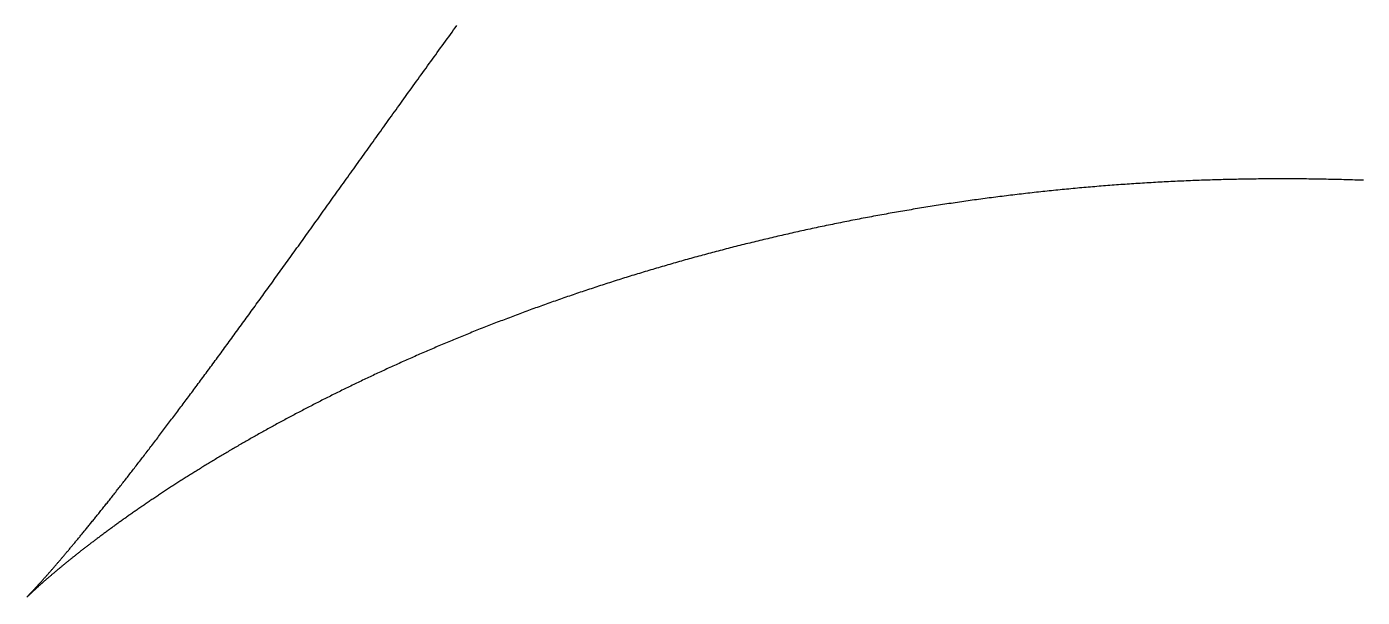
# Model space of a CAD drawing. Header units: metres. Extents: x 0 to 80, y 0 to 80.
# Drawn here: x 56.83 to 67.29, y 8.41 to 12.89 of the extents above; entities that cross this region are included whole.
import ezdxf

# ---------------------------------------------------------------- set-up
doc = ezdxf.new("R2010")
doc.units = ezdxf.units.M

msp = doc.modelspace()

# ---------------------------------------------------------------- linework, layer by layer
at = {"layer": 'ENGRAVE'}
msp.add_lwpolyline([(67.301581, 11.682163), (67.284444, 11.68277), (67.267305, 11.68336), (67.250164, 11.683934), (67.233022, 11.684491), (67.215878, 11.685031), (67.198732, 11.685555), (67.181584, 11.686062), (67.164435, 11.686553), (67.147285, 11.687027), (67.130133, 11.687484), (67.112979, 11.687925), (67.095825, 11.688349), (67.078669, 11.688757), (67.061511, 11.689148), (67.044353, 11.689522), (67.027193, 11.68988), (67.010032, 11.690221), (66.99287, 11.690546), (66.975708, 11.690853), (66.958544, 11.691145), (66.941379, 11.691419), (66.924214, 11.691677), (66.907048, 11.691919), (66.889881, 11.692143), (66.872713, 11.692351), (66.855545, 11.692543), (66.838376, 11.692718), (66.821206, 11.692876), (66.804036, 11.693017), (66.786866, 11.693142), (66.769695, 11.69325), (66.752524, 11.693342), (66.735353, 11.693417), (66.718182, 11.693475), (66.70101, 11.693517), (66.683838, 11.693542), (66.666667, 11.69355), (66.649495, 11.693542), (66.632323, 11.693517), (66.615152, 11.693475), (66.59798, 11.693417), (66.580809, 11.693342), (66.563638, 11.69325), (66.546467, 11.693142), (66.529297, 11.693017), (66.512127, 11.692876), (66.494958, 11.692718), (66.477789, 11.692543), (66.46062, 11.692351), (66.443453, 11.692143), (66.426286, 11.691919), (66.40912, 11.691677), (66.391954, 11.691419), (66.374789, 11.691145), (66.357626, 11.690853), (66.340463, 11.690546), (66.323301, 11.690221), (66.30614, 11.68988), (66.288981, 11.689522), (66.271822, 11.689148), (66.254665, 11.688757), (66.237509, 11.688349), (66.220354, 11.687925), (66.2032, 11.687484), (66.186048, 11.687027), (66.168898, 11.686553), (66.151749, 11.686062), (66.134601, 11.685555), (66.117456, 11.685031), (66.100312, 11.684491), (66.083169, 11.683934), (66.066028, 11.68336), (66.04889, 11.68277), (66.031753, 11.682163), (66.014618, 11.68154), (65.997485, 11.6809), (65.980354, 11.680244), (65.963225, 11.679571), (65.946098, 11.678882), (65.928974, 11.678176), (65.911851, 11.677453), (65.894731, 11.676714), (65.877614, 11.675959), (65.860498, 11.675187), (65.843386, 11.674398), (65.826275, 11.673593), (65.809168, 11.672772), (65.792062, 11.671934), (65.77496, 11.671079), (65.75786, 11.670208), (65.740763, 11.669321), (65.723669, 11.668417), (65.706578, 11.667497), (65.68949, 11.66656), (65.672404, 11.665607), (65.655322, 11.664637), (65.638243, 11.663651), (65.621166, 11.662648), (65.604094, 11.66163), (65.587024, 11.660594), (65.569957, 11.659543), (65.552894, 11.658475), (65.535835, 11.65739), (65.518778, 11.656289), (65.501726, 11.655172), (65.484676, 11.654039), (65.467631, 11.652889), (65.450589, 11.651723), (65.433551, 11.65054), (65.416516, 11.649342), (65.399486, 11.648127), (65.382459, 11.646895), (65.365436, 11.645648), (65.348417, 11.644384), (65.331402, 11.643104), (65.314391, 11.641807), (65.297384, 11.640494), (65.280382, 11.639166), (65.263384, 11.63782), (65.246389, 11.636459), (65.2294, 11.635082), (65.212414, 11.633688), (65.195433, 11.632278), (65.178457, 11.630852), (65.161485, 11.62941), (65.144518, 11.627952), (65.127555, 11.626477), (65.110597, 11.624987), (65.093644, 11.62348), (65.076695, 11.621957), (65.059752, 11.620418), (65.042813, 11.618863), (65.025879, 11.617292), (65.00895, 11.615705), (64.992027, 11.614102), (64.975108, 11.612483), (64.958194, 11.610848), (64.941286, 11.609197), (64.924383, 11.60753), (64.907485, 11.605847), (64.890593, 11.604148), (64.873706, 11.602433), (64.856825, 11.600703), (64.839949, 11.598956), (64.823078, 11.597193), (64.806214, 11.595415), (64.789354, 11.59362), (64.772501, 11.59181), (64.755653, 11.589984), (64.738812, 11.588142), (64.721976, 11.586285), (64.705146, 11.584411), (64.688322, 11.582522), (64.671503, 11.580617), (64.654692, 11.578696), (64.637886, 11.57676), (64.621086, 11.574807), (64.604293, 11.572839), (64.587506, 11.570856), (64.570725, 11.568856), (64.55395, 11.566842), (64.537182, 11.564811), (64.520421, 11.562765), (64.503666, 11.560703), (64.486918, 11.558626), (64.470176, 11.556533), (64.453441, 11.554424), (64.436713, 11.5523), (64.419991, 11.55016), (64.403277, 11.548005), (64.386569, 11.545835), (64.369868, 11.543649), (64.353174, 11.541447), (64.336487, 11.53923), (64.319808, 11.536998), (64.303135, 11.53475), (64.28647, 11.532487), (64.269812, 11.530209), (64.253161, 11.527915), (64.236518, 11.525606), (64.219882, 11.523281), (64.203253, 11.520942), (64.186632, 11.518587), (64.170019, 11.516216), (64.153413, 11.513831), (64.136814, 11.51143), (64.120224, 11.509014), (64.103641, 11.506583), (64.087066, 11.504137), (64.070499, 11.501676), (64.05394, 11.499199), (64.037389, 11.496708), (64.020845, 11.494201), (64.00431, 11.49168), (63.987783, 11.489143), (63.971264, 11.486591), (63.954754, 11.484025), (63.938251, 11.481443), (63.921757, 11.478847), (63.905271, 11.476235), (63.888794, 11.473609), (63.872325, 11.470967), (63.855865, 11.468311), (63.839413, 11.46564), (63.82297, 11.462954), (63.806535, 11.460254), (63.790109, 11.457538), (63.773692, 11.454808), (63.757284, 11.452064), (63.740885, 11.449304), (63.724494, 11.44653), (63.708113, 11.443741), (63.69174, 11.440937), (63.675377, 11.438119), (63.659023, 11.435286), (63.642677, 11.432439), (63.626341, 11.429577), (63.610015, 11.426701), (63.593697, 11.42381), (63.577389, 11.420905), (63.561091, 11.417985), (63.544802, 11.415051), (63.528522, 11.412102), (63.512252, 11.409139), (63.495991, 11.406162), (63.479741, 11.40317), (63.4635, 11.400164), (63.447268, 11.397144), (63.431047, 11.394109), (63.414835, 11.391061), (63.398633, 11.387998), (63.382441, 11.384921), (63.36626, 11.381829), (63.350088, 11.378724), (63.333926, 11.375605), (63.317775, 11.372471), (63.301633, 11.369323), (63.285502, 11.366162), (63.269382, 11.362986), (63.253271, 11.359796), (63.237171, 11.356593), (63.221082, 11.353375), (63.205003, 11.350144), (63.188934, 11.346899), (63.172876, 11.34364), (63.156829, 11.340367), (63.140792, 11.33708), (63.124766, 11.33378), (63.108751, 11.330466), (63.092747, 11.327138), (63.076754, 11.323796), (63.060771, 11.320441), (63.0448, 11.317072), (63.02884, 11.31369), (63.01289, 11.310294), (62.996952, 11.306885), (62.981025, 11.303462), (62.965109, 11.300025), (62.949205, 11.296576), (62.933312, 11.293112), (62.91743, 11.289636), (62.90156, 11.286146), (62.885701, 11.282642), (62.869853, 11.279126), (62.854017, 11.275596), (62.838193, 11.272052), (62.822381, 11.268496), (62.80658, 11.264926), (62.790791, 11.261344), (62.775013, 11.257748), (62.759248, 11.254139), (62.743495, 11.250517), (62.727753, 11.246882), (62.712023, 11.243234), (62.696306, 11.239573), (62.680601, 11.235899), (62.664907, 11.232212), (62.649226, 11.228513), (62.633557, 11.2248), (62.617901, 11.221075), (62.602256, 11.217337), (62.586625, 11.213586), (62.571005, 11.209822), (62.555398, 11.206046), (62.539804, 11.202257), (62.524222, 11.198455), (62.508653, 11.194641), (62.493096, 11.190815), (62.477552, 11.186975), (62.462021, 11.183124), (62.446503, 11.17926), (62.430998, 11.175383), (62.415505, 11.171494), (62.400025, 11.167593), (62.384559, 11.163679), (62.369105, 11.159753), (62.353665, 11.155815), (62.338238, 11.151864), (62.322823, 11.147902), (62.307423, 11.143927), (62.292035, 11.13994), (62.276661, 11.135941), (62.2613, 11.13193), (62.245952, 11.127907), (62.230618, 11.123872), (62.215298, 11.119825), (62.199991, 11.115766), (62.184697, 11.111695), (62.169418, 11.107613), (62.154152, 11.103518), (62.138899, 11.099412), (62.123661, 11.095294), (62.108436, 11.091165), (62.093226, 11.087023), (62.078029, 11.08287), (62.062846, 11.078706), (62.047677, 11.07453), (62.032522, 11.070342), (62.017382, 11.066143), (62.002255, 11.061933), (61.987143, 11.057711), (61.972045, 11.053477), (61.956962, 11.049233), (61.941892, 11.044977), (61.926837, 11.04071), (61.911797, 11.036431), (61.896771, 11.032141), (61.881759, 11.027841), (61.866762, 11.023529), (61.85178, 11.019206), (61.836812, 11.014872), (61.821859, 11.010527), (61.806921, 11.006171), (61.791998, 11.001804), (61.777089, 10.997426), (61.762196, 10.993037), (61.747317, 10.988638), (61.732453, 10.984228), (61.717605, 10.979807), (61.702771, 10.975375), (61.687953, 10.970933), (61.673149, 10.96648), (61.658361, 10.962016), (61.643589, 10.957542), (61.628831, 10.953058), (61.614089, 10.948563), (61.599362, 10.944058), (61.584651, 10.939542), (61.569955, 10.935016), (61.555274, 10.930479), (61.54061, 10.925933), (61.525961, 10.921376), (61.511327, 10.916809), (61.496709, 10.912232), (61.482107, 10.907644), (61.467521, 10.903047), (61.45295, 10.89844), (61.438396, 10.893823), (61.423857, 10.889195), (61.409335, 10.884558), (61.394828, 10.879911), (61.380337, 10.875255), (61.365863, 10.870588), (61.351405, 10.865912), (61.336963, 10.861226), (61.322537, 10.856531), (61.308127, 10.851825), (61.293734, 10.847111), (61.279357, 10.842387), (61.264996, 10.837653), (61.250652, 10.83291), (61.236325, 10.828157), (61.222014, 10.823396), (61.207719, 10.818625), (61.193441, 10.813844), (61.17918, 10.809055), (61.164936, 10.804256), (61.150708, 10.799448), (61.136497, 10.794631), (61.122303, 10.789806), (61.108126, 10.784971), (61.093966, 10.780127), (61.079823, 10.775274), (61.065697, 10.770413), (61.051588, 10.765542), (61.037496, 10.760663), (61.023421, 10.755775), (61.009363, 10.750879), (60.995323, 10.745974), (60.981299, 10.74106), (60.967294, 10.736138), (60.953305, 10.731207), (60.939334, 10.726268), (60.92538, 10.72132), (60.911444, 10.716364), (60.897525, 10.7114), (60.883624, 10.706427), (60.869741, 10.701446), (60.855875, 10.696457), (60.842027, 10.69146), (60.828197, 10.686455), (60.814384, 10.681442), (60.80059, 10.676421), (60.786813, 10.671392), (60.773054, 10.666355), (60.759313, 10.66131), (60.74559, 10.656257), (60.731885, 10.651197), (60.718198, 10.646129), (60.704529, 10.641053), (60.690879, 10.63597), (60.677246, 10.630879), (60.663632, 10.62578), (60.650036, 10.620674), (60.636459, 10.615561), (60.622899, 10.61044), (60.609359, 10.605312), (60.595836, 10.600177), (60.582333, 10.595035), (60.568847, 10.589885), (60.555381, 10.584728), (60.541932, 10.579564), (60.528503, 10.574394), (60.515092, 10.569216), (60.5017, 10.564031), (60.488327, 10.558839), (60.474973, 10.553641), (60.461637, 10.548436), (60.448321, 10.543224), (60.435023, 10.538005), (60.421744, 10.53278), (60.408484, 10.527548), (60.395244, 10.522309), (60.382022, 10.517064), (60.36882, 10.511813), (60.355637, 10.506555), (60.342473, 10.501291), (60.329328, 10.496021), (60.316203, 10.490745), (60.303097, 10.485462), (60.29001, 10.480173), (60.276943, 10.474878), (60.263895, 10.469577), (60.250867, 10.46427), (60.237858, 10.458958), (60.224869, 10.453639), (60.211899, 10.448315), (60.198949, 10.442984), (60.186019, 10.437649), (60.173109, 10.432307), (60.160218, 10.42696), (60.147347, 10.421607), (60.134496, 10.416249), (60.121665, 10.410885), (60.108854, 10.405516), (60.096063, 10.400142), (60.083292, 10.394762), (60.070541, 10.389377), (60.05781, 10.383987), (60.045099, 10.378592), (60.032408, 10.373192), (60.019738, 10.367786), (60.007088, 10.362376), (59.994458, 10.356961), (59.981848, 10.351541), (59.969259, 10.346116), (59.95669, 10.340686), (59.944142, 10.335252), (59.931614, 10.329813), (59.919106, 10.32437), (59.906619, 10.318922), (59.894153, 10.313469), (59.881707, 10.308012), (59.869283, 10.302551), (59.856878, 10.297085), (59.844495, 10.291615), (59.832132, 10.286141), (59.81979, 10.280663), (59.807469, 10.275181), (59.795169, 10.269694), (59.78289, 10.264204), (59.770631, 10.25871), (59.758394, 10.253212), (59.746178, 10.24771), (59.733983, 10.242204), (59.721809, 10.236695), (59.709656, 10.231182), (59.697524, 10.225665), (59.685414, 10.220145), (59.673325, 10.214622), (59.661257, 10.209095), (59.64921, 10.203564), (59.637185, 10.198031), (59.625181, 10.192494), (59.613199, 10.186954), (59.601238, 10.181411), (59.589299, 10.175865), (59.577381, 10.170315), (59.565485, 10.164763), (59.55361, 10.159208), (59.541758, 10.15365), (59.529926, 10.148089), (59.518117, 10.142526), (59.506329, 10.13696), (59.494564, 10.131391), (59.48282, 10.12582), (59.471098, 10.120246), (59.459398, 10.11467), (59.447719, 10.109092), (59.436063, 10.103511), (59.424429, 10.097928), (59.412817, 10.092342), (59.401227, 10.086755), (59.389659, 10.081166), (59.378113, 10.075574), (59.36659, 10.069981), (59.355088, 10.064385), (59.343609, 10.058788), (59.332153, 10.053189), (59.320718, 10.047589), (59.309306, 10.041986), (59.297917, 10.036383), (59.28655, 10.030777), (59.275205, 10.02517), (59.263883, 10.019562), (59.252583, 10.013952), (59.241306, 10.008342), (59.230052, 10.002729), (59.21882, 9.997116), (59.207611, 9.991502), (59.196425, 9.985886), (59.185261, 9.98027), (59.17412, 9.974653), (59.163002, 9.969034), (59.151907, 9.963415), (59.140835, 9.957796), (59.129786, 9.952175), (59.11876, 9.946554), (59.107756, 9.940933), (59.096776, 9.935311), (59.085819, 9.929688), (59.074885, 9.924065), (59.063974, 9.918442), (59.053086, 9.912819), (59.042221, 9.907195), (59.03138, 9.901572), (59.020561, 9.895948), (59.009767, 9.890325), (58.998995, 9.884701), (58.988247, 9.879078), (58.977522, 9.873454), (58.96682, 9.867831), (58.956143, 9.862209), (58.945488, 9.856587), (58.934857, 9.850965), (58.92425, 9.845344), (58.913666, 9.839723), (58.903106, 9.834103), (58.892569, 9.828484), (58.882056, 9.822865), (58.871567, 9.817248), (58.861102, 9.811631), (58.85066, 9.806015), (58.840242, 9.800401), (58.829848, 9.794787), (58.819478, 9.789175), (58.809132, 9.783563), (58.79881, 9.777954), (58.788512, 9.772345), (58.778237, 9.766738), (58.767987, 9.761133), (58.757761, 9.755529), (58.747559, 9.749926), (58.737381, 9.744326), (58.727227, 9.738727), (58.717097, 9.73313), (58.706992, 9.727534), (58.696911, 9.721941), (58.686854, 9.71635), (58.676821, 9.710761), (58.666813, 9.705174), (58.656829, 9.699589), (58.64687, 9.694007), (58.636934, 9.688427), (58.627024, 9.682849), (58.617138, 9.677274), (58.607276, 9.671702), (58.597439, 9.666132), (58.587627, 9.660564), (58.577839, 9.655), (58.568076, 9.649438), (58.558337, 9.64388), (58.548623, 9.638324), (58.538934, 9.632771), (58.52927, 9.627222), (58.51963, 9.621675), (58.510015, 9.616132), (58.500426, 9.610592), (58.490861, 9.605055), (58.48132, 9.599522), (58.471805, 9.593993), (58.462315, 9.588467), (58.45285, 9.582944), (58.44341, 9.577426), (58.433994, 9.571911), (58.424604, 9.5664), (58.415239, 9.560893), (58.405899, 9.55539), (58.396585, 9.549891), (58.387295, 9.544396), (58.378031, 9.538905), (58.368792, 9.533419), (58.359578, 9.527937), (58.35039, 9.522459), (58.341227, 9.516986), (58.332089, 9.511518), (58.322977, 9.506054), (58.31389, 9.500594), (58.304828, 9.49514), (58.295792, 9.48969), (58.286782, 9.484245), (58.277797, 9.478806), (58.268837, 9.473371), (58.259903, 9.467941), (58.250995, 9.462517), (58.242112, 9.457098), (58.233256, 9.451684), (58.224424, 9.446275), (58.215619, 9.440872), (58.206839, 9.435475), (58.198085, 9.430083), (58.189357, 9.424697), (58.180654, 9.419316), (58.171978, 9.413942), (58.163327, 9.408573), (58.154702, 9.40321), (58.146103, 9.397854), (58.13753, 9.392503), (58.128983, 9.387159), (58.120463, 9.381821), (58.111968, 9.376489), (58.103499, 9.371163), (58.095056, 9.365845), (58.086639, 9.360532), (58.078249, 9.355226), (58.069885, 9.349927), (58.061547, 9.344635), (58.053235, 9.33935), (58.044949, 9.334071), (58.036689, 9.3288), (58.028456, 9.323535), (58.02025, 9.318278), (58.012069, 9.313028), (58.003915, 9.307785), (57.995787, 9.302549), (57.987686, 9.297321), (57.979611, 9.2921), (57.971563, 9.286887), (57.963541, 9.281682), (57.955545, 9.276484), (57.947576, 9.271294), (57.939634, 9.266112), (57.931718, 9.260938), (57.923829, 9.255772), (57.915967, 9.250614), (57.908131, 9.245465), (57.900322, 9.240323), (57.892539, 9.23519), (57.884783, 9.230065), (57.877054, 9.224948), (57.869352, 9.21984), (57.861677, 9.214741), (57.854028, 9.209651), (57.846406, 9.204569), (57.838812, 9.199496), (57.831244, 9.194432), (57.823702, 9.189377), (57.816188, 9.184331), (57.808701, 9.179294), (57.801241, 9.174266), (57.793808, 9.169248), (57.786402, 9.164239), (57.779023, 9.159239), (57.77167, 9.154249), (57.764346, 9.149268), (57.757048, 9.144298), (57.749777, 9.139336), (57.742534, 9.134385), (57.735317, 9.129444), (57.728128, 9.124512), (57.720966, 9.119591), (57.713832, 9.11468), (57.706724, 9.109779), (57.699644, 9.104888), (57.692591, 9.100008), (57.685566, 9.095138), (57.678568, 9.090278), (57.671597, 9.085429), (57.664654, 9.080591), (57.657738, 9.075763), (57.65085, 9.070947), (57.643989, 9.066141), (57.637155, 9.061346), (57.630349, 9.056562), (57.623571, 9.05179), (57.61682, 9.047028), (57.610096, 9.042278), (57.603401, 9.037539), (57.596733, 9.032812), (57.590092, 9.028096), (57.583479, 9.023391), (57.576894, 9.018699), (57.570336, 9.014018), (57.563807, 9.009349), (57.557305, 9.004691), (57.55083, 9.000046), (57.544384, 8.995413), (57.537965, 8.990792), (57.531574, 8.986183), (57.525211, 8.981587), (57.518876, 8.977002), (57.512568, 8.972431), (57.506289, 8.967871), (57.500037, 8.963325), (57.493813, 8.958791), (57.487618, 8.95427), (57.48145, 8.949761), (57.47531, 8.945266), (57.469198, 8.940783), (57.463114, 8.936314), (57.457059, 8.931858), (57.451031, 8.927415), (57.445031, 8.922985), (57.43906, 8.918569), (57.433116, 8.914166), (57.427201, 8.909777), (57.421314, 8.905401), (57.415455, 8.901039), (57.409624, 8.896691), (57.403821, 8.892357), (57.398047, 8.888036), (57.392301, 8.88373), (57.386583, 8.879438), (57.380893, 8.87516), (57.375232, 8.870896), (57.369599, 8.866647), (57.363994, 8.862411), (57.358417, 8.858191), (57.352869, 8.853985), (57.34735, 8.849794), (57.341858, 8.845617), (57.336396, 8.841456), (57.330961, 8.837309), (57.325555, 8.833177), (57.320177, 8.82906), (57.314828, 8.824959), (57.309508, 8.820872), (57.304216, 8.816801), (57.298952, 8.812745), (57.293717, 8.808705), (57.288511, 8.80468), (57.283333, 8.800671), (57.278183, 8.796678), (57.273062, 8.7927), (57.26797, 8.788739), (57.262907, 8.784793), (57.257872, 8.780863), (57.252866, 8.77695), (57.247888, 8.773052), (57.242939, 8.769171), (57.238019, 8.765306), (57.233128, 8.761458), (57.228265, 8.757626), (57.223431, 8.753811), (57.218626, 8.750012), (57.21385, 8.74623), (57.209102, 8.742465), (57.204383, 8.738717), (57.199693, 8.734986), (57.195032, 8.731272), (57.1904, 8.727575), (57.185797, 8.723896), (57.181222, 8.720233), (57.176676, 8.716588), (57.17216, 8.712961), (57.167672, 8.709351), (57.163213, 8.705759), (57.158783, 8.702185), (57.154382, 8.698628), (57.15001, 8.69509), (57.145667, 8.691569), (57.141353, 8.688066), (57.137068, 8.684582), (57.132812, 8.681115), (57.128586, 8.677667), (57.124388, 8.674238), (57.120219, 8.670827), (57.116079, 8.667434), (57.111969, 8.66406), (57.107887, 8.660705), (57.103835, 8.657369), (57.099812, 8.654051), (57.095818, 8.650752), (57.091853, 8.647473), (57.087917, 8.644212), (57.08401, 8.640971), (57.080133, 8.637749), (57.076285, 8.634547), (57.072466, 8.631364), (57.068676, 8.6282), (57.064915, 8.625056), (57.061184, 8.621932), (57.057482, 8.618828), (57.053809, 8.615743), (57.050166, 8.612678), (57.046552, 8.609634), (57.042967, 8.606609), (57.039411, 8.603605), (57.035885, 8.600621), (57.032388, 8.597657), (57.028921, 8.594714), (57.025482, 8.591791), (57.022074, 8.588889), (57.018694, 8.586008), (57.015344, 8.583147), (57.012023, 8.580308), (57.008732, 8.577489), (57.00547, 8.574691), (57.002238, 8.571914), (56.999035, 8.569159), (56.995862, 8.566424), (56.992717, 8.563711), (56.989603, 8.56102), (56.986518, 8.55835), (56.983462, 8.555702), (56.980436, 8.553075), (56.97744, 8.55047), (56.974472, 8.547887), (56.971535, 8.545326), (56.968627, 8.542787), (56.965748, 8.54027), (56.962899, 8.537775), (56.96008, 8.535302), (56.95729, 8.532852), (56.95453, 8.530424), (56.951799, 8.528019), (56.949098, 8.525636), (56.946427, 8.523276), (56.943785, 8.520938), (56.941173, 8.518624), (56.93859, 8.516332), (56.936037, 8.514064), (56.933514, 8.511818), (56.93102, 8.509596), (56.928556, 8.507396), (56.926122, 8.505221), (56.923717, 8.503068), (56.921342, 8.500939), (56.918997, 8.498834), (56.916681, 8.496752), (56.914395, 8.494695), (56.912139, 8.49266), (56.909912, 8.49065), (56.907716, 8.488664), (56.905549, 8.486702), (56.903411, 8.484764), (56.901304, 8.48285), (56.899226, 8.480961), (56.897178, 8.479096), (56.895159, 8.477255), (56.893171, 8.475439), (56.891212, 8.473648), (56.889283, 8.471881), (56.887384, 8.47014), (56.885514, 8.468423), (56.883675, 8.466731), (56.881865, 8.465064), (56.880085, 8.463422), (56.878335, 8.461806), (56.876614, 8.460214), (56.874924, 8.458649), (56.873263, 8.457108), (56.871632, 8.455593), (56.870031, 8.454104), (56.86846, 8.452641), (56.866918, 8.451203), (56.865407, 8.449791), (56.863925, 8.448406), (56.862473, 8.447046), (56.861051, 8.445712), (56.859659, 8.444405), (56.858297, 8.443123), (56.856965, 8.441868), (56.855662, 8.44064), (56.85439, 8.439438), (56.853147, 8.438263), (56.851934, 8.437114), (56.850751, 8.435993), (56.849598, 8.434898), (56.848475, 8.43383), (56.847382, 8.432789), (56.846319, 8.431775), (56.845285, 8.430788), (56.844282, 8.429829), (56.843308, 8.428896), (56.842365, 8.427992), (56.841451, 8.427115), (56.840567, 8.426265), (56.839714, 8.425443), (56.83889, 8.424649), (56.838096, 8.423882), (56.837332, 8.423144), (56.836598, 8.422433), (56.835894, 8.421751), (56.83522, 8.421097), (56.834575, 8.42047), (56.833961, 8.419873), (56.833377, 8.419303), (56.832822, 8.418762), (56.832298, 8.41825), (56.831804, 8.417766), (56.831339, 8.417311), (56.830905, 8.416885), (56.8305, 8.416487), (56.830125, 8.416119), (56.829781, 8.41578), (56.829466, 8.415469), (56.829181, 8.415188), (56.828927, 8.414936), (56.828702, 8.414714), (56.828507, 8.41452), (56.828342, 8.414357), (56.828207, 8.414223), (56.828102, 8.414118), (56.828028, 8.414044), (56.827983, 8.413999), (56.827968, 8.413984), (56.827983, 8.413999), (56.828028, 8.414044), (56.828102, 8.414119), (56.828207, 8.414224), (56.828342, 8.41436), (56.828507, 8.414526), (56.828702, 8.414723), (56.828927, 8.41495), (56.829181, 8.415207), (56.829466, 8.415495), (56.829781, 8.415814), (56.830125, 8.416164), (56.8305, 8.416545), (56.830905, 8.416957), (56.831339, 8.417399), (56.831804, 8.417873), (56.832298, 8.418378), (56.832822, 8.418915), (56.833377, 8.419483), (56.833961, 8.420082), (56.834575, 8.420713), (56.83522, 8.421375), (56.835894, 8.422069), (56.836598, 8.422795), (56.837332, 8.423552), (56.838096, 8.424342), (56.83889, 8.425163), (56.839714, 8.426017), (56.840567, 8.426902), (56.841451, 8.42782), (56.842365, 8.42877), (56.843308, 8.429753), (56.844282, 8.430768), (56.845285, 8.431815), (56.846319, 8.432895), (56.847382, 8.434008), (56.848475, 8.435153), (56.849598, 8.436331), (56.850751, 8.437542), (56.851934, 8.438786), (56.853147, 8.440063), (56.85439, 8.441373), (56.855662, 8.442717), (56.856965, 8.444093), (56.858297, 8.445503), (56.859659, 8.446946), (56.861051, 8.448423), (56.862473, 8.449933), (56.863925, 8.451477), (56.865407, 8.453054), (56.866918, 8.454666), (56.86846, 8.456311), (56.870031, 8.45799), (56.871632, 8.459703), (56.873263, 8.46145), (56.874924, 8.463231), (56.876614, 8.465046), (56.878335, 8.466896), (56.880085, 8.468779), (56.881865, 8.470698), (56.883675, 8.47265), (56.885514, 8.474638), (56.887384, 8.47666), (56.889283, 8.478716), (56.891212, 8.480807), (56.893171, 8.482934), (56.895159, 8.485095), (56.897178, 8.487291), (56.899226, 8.489521), (56.901304, 8.491788), (56.903411, 8.494089), (56.905549, 8.496425), (56.907716, 8.498797), (56.909912, 8.501204), (56.912139, 8.503647), (56.914395, 8.506125), (56.916681, 8.508639), (56.918997, 8.511188), (56.921342, 8.513773), (56.923717, 8.516394), (56.926122, 8.51905), (56.928556, 8.521743), (56.93102, 8.524471), (56.933514, 8.527236), (56.936037, 8.530037), (56.93859, 8.532874), (56.941173, 8.535747), (56.943785, 8.538656), (56.946427, 8.541602), (56.949098, 8.544584), (56.951799, 8.547603), (56.95453, 8.550658), (56.95729, 8.55375), (56.96008, 8.556878), (56.962899, 8.560044), (56.965748, 8.563246), (56.968627, 8.566485), (56.971535, 8.569761), (56.974472, 8.573074), (56.97744, 8.576424), (56.980436, 8.579811), (56.983462, 8.583236), (56.986518, 8.586697), (56.989603, 8.590196), (56.992717, 8.593733), (56.995862, 8.597306), (56.999035, 8.600918), (57.002238, 8.604567), (57.00547, 8.608253), (57.008732, 8.611977), (57.012023, 8.615739), (57.015344, 8.619539), (57.018694, 8.623377), (57.022074, 8.627252), (57.025482, 8.631166), (57.028921, 8.635117), (57.032388, 8.639107), (57.035885, 8.643134), (57.039411, 8.6472), (57.042967, 8.651305), (57.046552, 8.655447), (57.050166, 8.659628), (57.053809, 8.663848), (57.057482, 8.668106), (57.061184, 8.672402), (57.064915, 8.676737), (57.068676, 8.681111), (57.072466, 8.685523), (57.076285, 8.689975), (57.080133, 8.694465), (57.08401, 8.698994), (57.087917, 8.703562), (57.091853, 8.708168), (57.095818, 8.712814), (57.099812, 8.717499), (57.103835, 8.722224), (57.107887, 8.726987), (57.111969, 8.73179), (57.116079, 8.736632), (57.120219, 8.741513), (57.124388, 8.746434), (57.128586, 8.751394), (57.132812, 8.756393), (57.137068, 8.761433), (57.141353, 8.766511), (57.145667, 8.77163), (57.15001, 8.776788), (57.154382, 8.781986), (57.158783, 8.787224), (57.163213, 8.792502), (57.167672, 8.797819), (57.17216, 8.803177), (57.176676, 8.808574), (57.181222, 8.814011), (57.185797, 8.819489), (57.1904, 8.825007), (57.195032, 8.830565), (57.199693, 8.836163), (57.204383, 8.841801), (57.209102, 8.84748), (57.21385, 8.853199), (57.218626, 8.858958), (57.223431, 8.864758), (57.228265, 8.870599), (57.233128, 8.87648), (57.238019, 8.882401), (57.242939, 8.888363), (57.247888, 8.894366), (57.252866, 8.90041), (57.257872, 8.906494), (57.262907, 8.912619), (57.26797, 8.918785), (57.273062, 8.924991), (57.278183, 8.931239), (57.283333, 8.937527), (57.288511, 8.943857), (57.293717, 8.950227), (57.298952, 8.956639), (57.304216, 8.963091), (57.309508, 8.969585), (57.314828, 8.97612), (57.320177, 8.982696), (57.325555, 8.989313), (57.330961, 8.995972), (57.336396, 9.002672), (57.341858, 9.009413), (57.34735, 9.016195), (57.352869, 9.023019), (57.358417, 9.029885), (57.363994, 9.036792), (57.369599, 9.04374), (57.375232, 9.05073), (57.380893, 9.057761), (57.386583, 9.064834), (57.392301, 9.071949), (57.398047, 9.079105), (57.403821, 9.086303), (57.409624, 9.093543), (57.415455, 9.100824), (57.421314, 9.108147), (57.427201, 9.115512), (57.433116, 9.122919), (57.43906, 9.130368), (57.445031, 9.137858), (57.451031, 9.14539), (57.457059, 9.152965), (57.463114, 9.160581), (57.469198, 9.168239), (57.47531, 9.175939), (57.48145, 9.183681), (57.487618, 9.191466), (57.493813, 9.199292), (57.500037, 9.20716), (57.506289, 9.215071), (57.512568, 9.223023), (57.518876, 9.231018), (57.525211, 9.239055), (57.531574, 9.247134), (57.537965, 9.255255), (57.544384, 9.263419), (57.55083, 9.271624), (57.557305, 9.279872), (57.563807, 9.288162), (57.570336, 9.296495), (57.576894, 9.304869), (57.583479, 9.313286), (57.590092, 9.321746), (57.596733, 9.330248), (57.603401, 9.338792), (57.610096, 9.347378), (57.61682, 9.356007), (57.623571, 9.364678), (57.630349, 9.373391), (57.637155, 9.382147), (57.643989, 9.390946), (57.65085, 9.399787), (57.657738, 9.40867), (57.664654, 9.417595), (57.671597, 9.426563), (57.678568, 9.435574), (57.685566, 9.444627), (57.692591, 9.453722), (57.699644, 9.46286), (57.706724, 9.472041), (57.713832, 9.481264), (57.720966, 9.490529), (57.728128, 9.499837), (57.735317, 9.509187), (57.742534, 9.51858), (57.749777, 9.528015), (57.757048, 9.537493), (57.764346, 9.547013), (57.77167, 9.556576), (57.779023, 9.566181), (57.786402, 9.575829), (57.793808, 9.585519), (57.801241, 9.595251), (57.808701, 9.605026), (57.816188, 9.614844), (57.823702, 9.624704), (57.831244, 9.634606), (57.838812, 9.644551), (57.846406, 9.654539), (57.854028, 9.664568), (57.861677, 9.67464), (57.869352, 9.684755), (57.877054, 9.694912), (57.884783, 9.705111), (57.892539, 9.715353), (57.900322, 9.725637), (57.908131, 9.735963), (57.915967, 9.746332), (57.923829, 9.756743), (57.931718, 9.767197), (57.939634, 9.777692), (57.947576, 9.78823), (57.955545, 9.79881), (57.963541, 9.809433), (57.971563, 9.820098), (57.979611, 9.830804), (57.987686, 9.841553), (57.995787, 9.852345), (58.003915, 9.863178), (58.012069, 9.874053), (58.02025, 9.884971), (58.028456, 9.89593), (58.036689, 9.906932), (58.044949, 9.917976), (58.053235, 9.929061), (58.061547, 9.940189), (58.069885, 9.951359), (58.078249, 9.96257), (58.086639, 9.973823), (58.095056, 9.985119), (58.103499, 9.996456), (58.111968, 10.007834), (58.120463, 10.019255), (58.128983, 10.030717), (58.13753, 10.042221), (58.146103, 10.053767), (58.154702, 10.065354), (58.163327, 10.076983), (58.171978, 10.088654), (58.180654, 10.100366), (58.189357, 10.112119), (58.198085, 10.123914), (58.206839, 10.13575), (58.215619, 10.147628), (58.224424, 10.159547), (58.233256, 10.171507), (58.242112, 10.183508), (58.250995, 10.195551), (58.259903, 10.207635), (58.268837, 10.21976), (58.277797, 10.231926), (58.286782, 10.244133), (58.295792, 10.25638), (58.304828, 10.268669), (58.31389, 10.280999), (58.322977, 10.293369), (58.332089, 10.305781), (58.341227, 10.318233), (58.35039, 10.330725), (58.359578, 10.343259), (58.368792, 10.355832), (58.378031, 10.368447), (58.387295, 10.381101), (58.396585, 10.393796), (58.405899, 10.406532), (58.415239, 10.419307), (58.424604, 10.432123), (58.433994, 10.444979), (58.44341, 10.457876), (58.45285, 10.470812), (58.462315, 10.483788), (58.471805, 10.496804), (58.48132, 10.50986), (58.490861, 10.522955), (58.500426, 10.53609), (58.510015, 10.549265), (58.51963, 10.56248), (58.52927, 10.575734), (58.538934, 10.589027), (58.548623, 10.60236), (58.558337, 10.615732), (58.568076, 10.629143), (58.577839, 10.642593), (58.587627, 10.656083), (58.597439, 10.669611), (58.607276, 10.683179), (58.617138, 10.696785), (58.627024, 10.71043), (58.636934, 10.724113), (58.64687, 10.737835), (58.656829, 10.751596), (58.666813, 10.765395), (58.676821, 10.779232), (58.686854, 10.793108), (58.696911, 10.807022), (58.706992, 10.820974), (58.717097, 10.834964), (58.727227, 10.848992), (58.737381, 10.863057), (58.747559, 10.877161), (58.757761, 10.891302), (58.767987, 10.90548), (58.778237, 10.919697), (58.788512, 10.93395), (58.79881, 10.948241), (58.809132, 10.962569), (58.819478, 10.976934), (58.829848, 10.991336), (58.840242, 11.005774), (58.85066, 11.02025), (58.861102, 11.034762), (58.871567, 11.049311), (58.882056, 11.063897), (58.892569, 11.078518), (58.903106, 11.093176), (58.913666, 11.107871), (58.92425, 11.122601), (58.934857, 11.137367), (58.945488, 11.152169), (58.956143, 11.167007), (58.96682, 11.18188), (58.977522, 11.196789), (58.988247, 11.211733), (58.998995, 11.226713), (59.009767, 11.241728), (59.020561, 11.256777), (59.03138, 11.271862), (59.042221, 11.286982), (59.053086, 11.302136), (59.063974, 11.317325), (59.074885, 11.332548), (59.085819, 11.347806), (59.096776, 11.363098), (59.107756, 11.378423), (59.11876, 11.393783), (59.129786, 11.409177), (59.140835, 11.424605), (59.151907, 11.440066), (59.163002, 11.45556), (59.17412, 11.471088), (59.185261, 11.486649), (59.196425, 11.502243), (59.207611, 11.51787), (59.21882, 11.53353), (59.230052, 11.549222), (59.241306, 11.564947), (59.252583, 11.580704), (59.263883, 11.596494), (59.275205, 11.612315), (59.28655, 11.628169), (59.297917, 11.644054), (59.309306, 11.659971), (59.320718, 11.67592), (59.332153, 11.6919), (59.343609, 11.707911), (59.355088, 11.723954), (59.36659, 11.740027), (59.378113, 11.756131), (59.389659, 11.772266), (59.401227, 11.788431), (59.412817, 11.804626), (59.424429, 11.820852), (59.436063, 11.837108), (59.447719, 11.853393), (59.459398, 11.869708), (59.471098, 11.886053), (59.48282, 11.902427), (59.494564, 11.918831), (59.506329, 11.935263), (59.518117, 11.951725), (59.529926, 11.968215), (59.541758, 11.984733), (59.55361, 12.00128), (59.565485, 12.017856), (59.577381, 12.034459), (59.589299, 12.05109), (59.601238, 12.067749), (59.613199, 12.084436), (59.625181, 12.10115), (59.637185, 12.117891), (59.64921, 12.134659), (59.661257, 12.151454), (59.673325, 12.168276), (59.685414, 12.185124), (59.697524, 12.201999), (59.709656, 12.218899), (59.721809, 12.235826), (59.733983, 12.252778), (59.746178, 12.269756), (59.758394, 12.28676), (59.770631, 12.303788), (59.78289, 12.320842), (59.795169, 12.33792), (59.807469, 12.355023), (59.81979, 12.372151), (59.832132, 12.389302), (59.844495, 12.406478), (59.856878, 12.423678), (59.869283, 12.440901), (59.881707, 12.458148), (59.894153, 12.475418), (59.906619, 12.492711), (59.919106, 12.510027), (59.931614, 12.527366), (59.944142, 12.544727), (59.95669, 12.562111), (59.969259, 12.579516), (59.981848, 12.596944), (59.994458, 12.614393), (60.007088, 12.631863), (60.019738, 12.649355), (60.032408, 12.666868), (60.045099, 12.684401), (60.05781, 12.701955), (60.070541, 12.71953), (60.083292, 12.737124), (60.096063, 12.754739), (60.108854, 12.772373), (60.121665, 12.790027), (60.134496, 12.8077), (60.147347, 12.825392), (60.160218, 12.843103), (60.173109, 12.860833), (60.186019, 12.878581), (60.198949, 12.896347)], dxfattribs=at)

doc.saveas('drawing.dxf')
